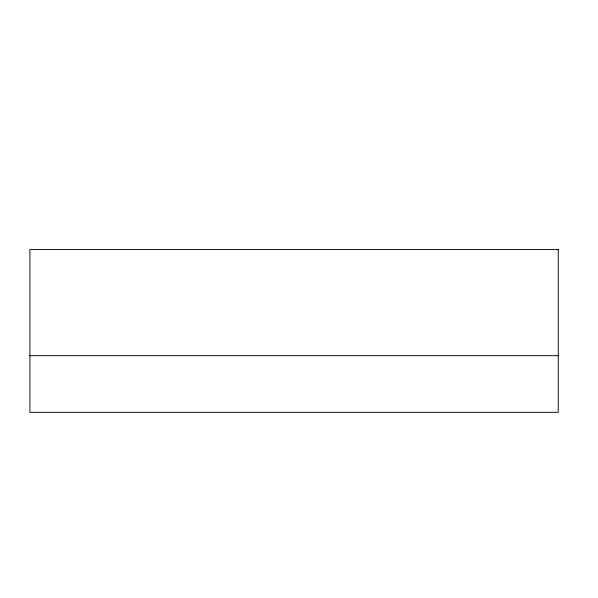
<?xml version="1.0" encoding="UTF-8"?>
<svg xmlns="http://www.w3.org/2000/svg" width="598" height="598" viewBox="0 0 598 598"><rect width="100%" height="100%" fill="white"/><g stroke="black" fill="none" stroke-linecap="round" stroke-linejoin="round"><path stroke-width="0.9" d="M29.9 355.668L558.248 355.668M558.248 249.568L29.9 249.568L29.9 412.328L558.248 412.328L558.248 249.568"/></g></svg>
